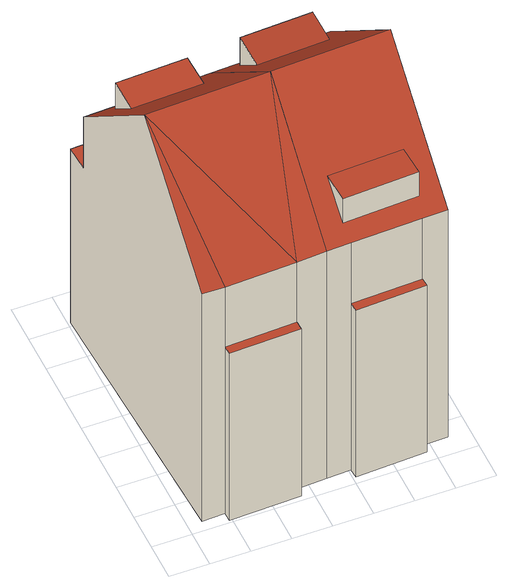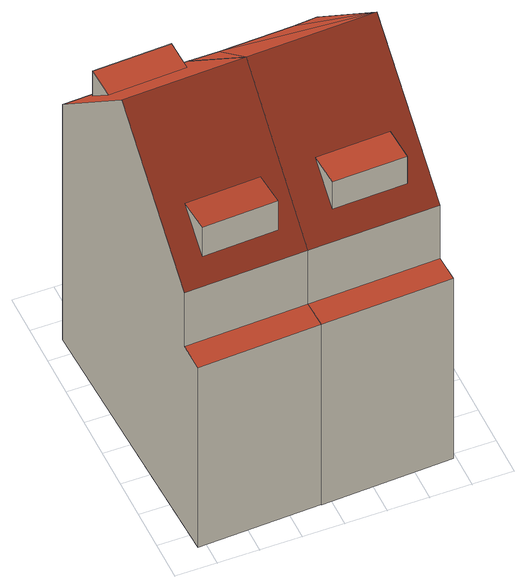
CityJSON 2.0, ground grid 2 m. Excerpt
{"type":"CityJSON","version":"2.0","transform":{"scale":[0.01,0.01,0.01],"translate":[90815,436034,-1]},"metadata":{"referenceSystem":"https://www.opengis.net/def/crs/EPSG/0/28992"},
"CityObjects":{
"building1":{"type":"Building","attributes":{"measuredHeight":20.73,"yearOfConstruction":1929,"LAAGSTE_BOUWLAAG":"-1","AANTAL_BOUWLAGEN":"6","AANTAL_ADRESSEN":"4","WIJK":"Delfshaven","PANDSOORT":"Tussenpand","BUURT":"Nieuwe Westen","HOOGSTE_BOUWLAAG":"4"},"address":[{"CountryName":"Nederland","LocalityName":"Rotterdam","ThoroughfareNumber":"323-323","ThoroughfareName":"Rochussenstraat","PostalCode":"3023DG"}],"children":["building1-1"],"geometry":[{"type":"Solid","lod":"2","boundaries":[[[[0,1,2]],[[3,4,5]],[[4,2,1,5]],[[5,1,0,3]],[[6,7,8,9]],[[10,11,12,13,14,15,16]],[[17,13,12,18]],[[19,15,14,20]],[[18,21,22,23,19,20,17]],[[24,25,26,10,16]],[[23,22,27,8,7]],[[27,26,25,8]],[[9,28,29,6]],[[28,25,24,29]],[[8,25,28,9]],[[18,12,11,21],[2,4,3,0]],[[26,11,10]],[[22,21,27]],[[27,11,26]],[[21,11,27]],[[20,14,13,17]],[[29,24,16,15,19,23,7,6]]]],"semantics":{"surfaces":[{"type":"WallSurface"},{"type":"RoofSurface"},{"type":"GroundSurface"}],"values":[[0,0,0,1,0,0,0,0,0,0,0,0,0,0,1,1,1,1,1,1,1,2]]}}]},
"building1-1":{"type":"BuildingInstallation","parents":["building1"],"geometry":[{"type":"MultiSurface","lod":"2","boundaries":[[[5,1,0,3]],[[0,1,2]],[[3,4,5]],[[4,2,1,5]]],"semantics":{"surfaces":[{"type":"RoofSurface"},{"type":"WallSurface"}],"values":[0,1,1,1]}}]},
"building2":{"type":"Building","attributes":{"measuredHeight":20.73,"yearOfConstruction":1929,"name":"Studentencomplex Rochussenstraat 321","LAAGSTE_BOUWLAAG":"0","AANTAL_BOUWLAGEN":"5","AANTAL_ADRESSEN":"12","WIJK":"Delfshaven","PANDSOORT":"Tussenpand","BUURT":"Nieuwe Westen","HOOGSTE_BOUWLAAG":"4"},"address":[{"CountryName":"Nederland","LocalityName":"Rotterdam","ThoroughfareNumber":"321-321","ThoroughfareName":"Rochussenstraat","PostalCode":"3023DG"}],"children":["building2-1","building2-2"],"geometry":[{"type":"Solid","lod":"2","boundaries":[[[[30,31,32]],[[33,32,31,34]],[[35,33,34]],[[34,31,30,35]],[[36,37,38,39]],[[37,40,38]],[[36,39,41]],[[41,40,37,36]],[[42,43,20,44]],[[45,46,47,48]],[[48,49,50,45]],[[46,51,52,47]],[[17,20,43,53,22,21,18]],[[54,55,56,42,44,57,58]],[[57,17,18,58]],[[52,51,59,22,53]],[[50,49,56,55,60]],[[60,59,51,50]],[[55,54,21,22,59,60],[40,41,39,38]],[[50,51,46,45]],[[44,20,17,57]],[[58,18,21,54],[32,33,35,30]],[[47,52,53,43,42,56,49,48]]]],"semantics":{"surfaces":[{"type":"WallSurface"},{"type":"RoofSurface"},{"type":"GroundSurface"}],"values":[[0,0,0,1,0,0,0,1,0,0,0,0,0,0,0,0,0,0,1,1,1,1,2]]}}]},
"building2-1":{"type":"BuildingInstallation","parents":["building2"],"geometry":[{"type":"MultiSurface","lod":"2","boundaries":[[[41,40,37,36]],[[36,37,38,39]],[[37,40,38]],[[36,39,41]]],"semantics":{"surfaces":[{"type":"RoofSurface"},{"type":"WallSurface"}],"values":[0,1,1,1]}}]},
"building2-2":{"type":"BuildingInstallation","parents":["building2"],"geometry":[{"type":"MultiSurface","lod":"2","boundaries":[[[34,31,30,35]],[[30,31,32]],[[33,32,31,34]],[[35,33,34]]],"semantics":{"surfaces":[{"type":"RoofSurface"},{"type":"WallSurface"}],"values":[0,1,1,1]}}]}
},
"vertices":[
[141,1027,1813],[134,1197,1818],[134,1197,1649],[500,1042,1813],[492,1212,1650],[492,1212,1819],[543,27,94],[541,75,94],[541,75,1177],[543,27,1177],[71,56,1570],[46,655,2166],[19,1290,1554],[19,1290,1222],[13,1423,1222],[13,1423,94],[71,56,94],[652,1317,1222],[652,1317,1556],[648,1454,94],[648,1454,1222],[671,682,2167],[689,81,1570],[689,81,94],[184,60,94],[184,60,1177],[184,60,1563],[541,75,1564],[187,13,1177],[187,13,94],
[764,1055,1812],[756,1230,1826],[756,1230,1644],[1119,1247,1644],[1119,1247,1826],[1127,1072,1812],[1179,172,1796],[799,154,1795],[799,154,1638],[1179,172,1640],[792,311,1794],[1171,329,1796],[1240,1482,96],[648,1454,96],[1240,1482,1222],[1168,54,1177],[813,38,1177],[813,38,96],[1168,54,96],[1166,100,96],[1166,100,1177],[810,86,1177],[810,86,96],[689,81,96],[1269,709,2168],[1291,105,1569],[1291,105,96],[1245,1342,1222],[1245,1342,1558],[810,86,1570],[1166,100,1569]
]}
